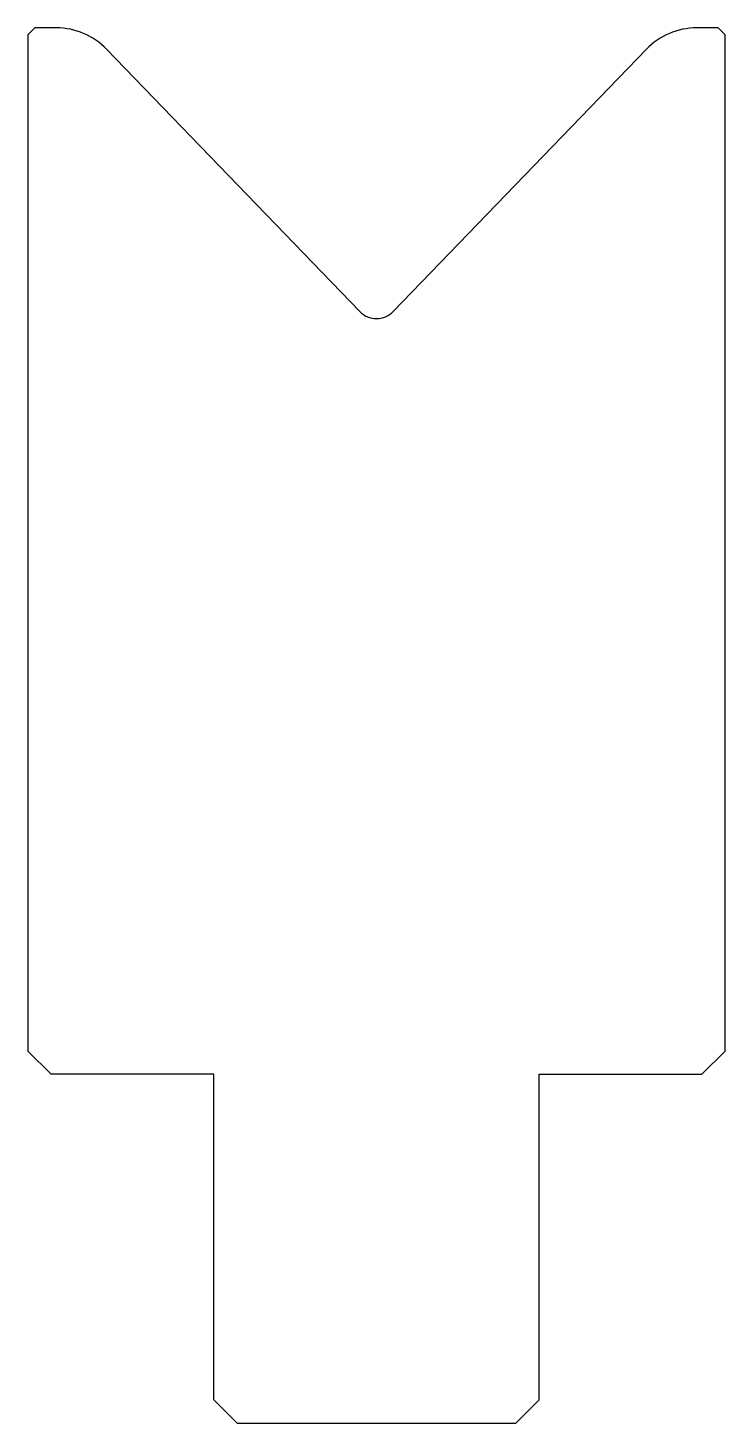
# Model space of a CAD drawing. Extents: x 50.9 to 80.9, y 74.4 to 134.4.
import ezdxf

# ---------------------------------------------------------------- set-up
doc = ezdxf.new("R2010")
doc.units = 0
doc.header["$LTSCALE"] = 25.4
doc.layers.add('PREDEFINITO', color=7, linetype='CONTINUOUS')

msp = doc.modelspace()

# ---------------------------------------------------------------- linework, layer by layer
at = {"layer": 'PREDEFINITO', "color": 7, "linetype": 'CONTINUOUS'}
for p, q in [((51.164, 134.409), (50.864, 134.109)), ((52.091, 134.409), (51.164, 134.409)), ((80.564, 134.409), (79.637, 134.409)), ((80.864, 134.109), (80.564, 134.409)), ((50.864, 134.109), (50.864, 90.409)), ((80.864, 90.409), (80.864, 134.109)), ((65.145, 122.21), (54.249, 133.493)), ((77.479, 133.493), (66.584, 122.21)), ((50.864, 90.409), (51.864, 89.409)), ((80.864, 90.409), (79.864, 89.409)), ((58.864, 89.409), (51.864, 89.409)), ((58.864, 75.409), (58.864, 89.409)), ((72.864, 75.409), (72.864, 89.409)), ((72.864, 89.409), (79.864, 89.409)), ((58.864, 75.409), (59.864, 74.409)), ((71.864, 74.409), (72.864, 75.409)), ((59.864, 74.409), (71.864, 74.409))]:
    msp.add_line(p, q, dxfattribs=at)
for centre, radius, start, end in [((52.091, 131.409), 3, 44, 90), ((79.637, 131.409), 3, 90, 136), ((65.864, 122.905), 1, 224, 316)]:
    msp.add_arc(centre, radius, start, end, dxfattribs=at)

doc.saveas('drawing.dxf')
